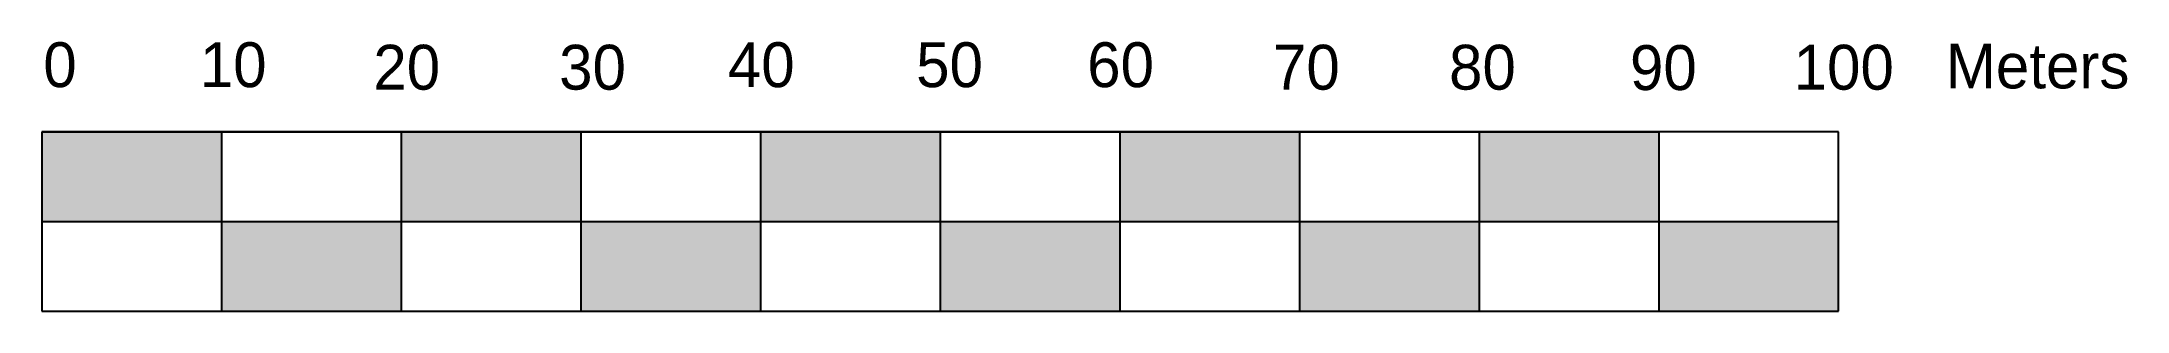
# Model space of a CAD drawing. Extents: x -165468 to -165352, y -434356 to -434341.
import ezdxf

# ---------------------------------------------------------------- set-up
doc = ezdxf.new("R2010")
doc.units = 0
doc.header["$MEASUREMENT"] = 0
doc.layers.get('0').update_dxf_attribs({"linetype": 'CONTINUOUS'})
doc.styles.add('rtw_iso', font='iso-rtw.shx')

msp = doc.modelspace()

# ---------------------------------------------------------------- hatches: boundary and pattern name
h = msp.add_hatch(color=256)
h.paths.add_polyline_path([(-165457.6, -434345.56), (-165467.6, -434345.56), (-165467.6, -434350.56), (-165457.6, -434350.56)])
h.paths.add_polyline_path([(-165447.6, -434355.56), (-165447.6, -434350.56), (-165457.6, -434350.56), (-165457.6, -434355.56)])
h.paths.add_polyline_path([(-165437.6, -434350.56), (-165437.6, -434345.56), (-165447.6, -434345.56), (-165447.6, -434350.56)])
h.paths.add_polyline_path([(-165427.6, -434355.56), (-165427.6, -434350.56), (-165437.6, -434350.56), (-165437.6, -434355.56)])
h.paths.add_polyline_path([(-165417.6, -434350.56), (-165417.6, -434345.56), (-165427.6, -434345.56), (-165427.6, -434350.56)])
h.paths.add_polyline_path([(-165407.6, -434355.56), (-165407.6, -434350.56), (-165417.6, -434350.56), (-165417.6, -434355.56)])
h.paths.add_polyline_path([(-165407.6, -434345.56), (-165407.6, -434350.56), (-165397.6, -434350.56), (-165397.6, -434345.56)])
h.paths.add_polyline_path([(-165387.6, -434355.56), (-165387.6, -434350.56), (-165397.6, -434350.56), (-165397.6, -434355.56)])
h.paths.add_polyline_path([(-165377.6, -434350.56), (-165377.6, -434345.56), (-165387.6, -434345.56), (-165387.6, -434350.56)])
h.paths.add_polyline_path([(-165377.6, -434350.56), (-165377.6, -434355.56), (-165367.6, -434355.56), (-165367.6, -434350.56)])

# ---------------------------------------------------------------- linework, layer by layer
for p, q in [((-165467.6, -434345.56), (-165467.6, -434355.56)), ((-165367.6, -434345.56), (-165467.6, -434345.56)), ((-165457.6, -434345.56), (-165457.6, -434355.56)), ((-165447.6, -434345.56), (-165447.6, -434355.56)), ((-165437.6, -434345.56), (-165437.6, -434355.56)), ((-165427.6, -434345.56), (-165427.6, -434355.56)), ((-165417.6, -434345.56), (-165417.6, -434355.56)), ((-165407.6, -434345.56), (-165407.6, -434355.56)), ((-165397.6, -434345.56), (-165397.6, -434355.56)), ((-165387.6, -434345.56), (-165387.6, -434355.56)), ((-165377.6, -434345.56), (-165377.6, -434355.56)), ((-165367.6, -434355.56), (-165367.6, -434345.56)), ((-165467.6, -434350.56), (-165367.6, -434350.56)), ((-165467.6, -434355.56), (-165367.6, -434355.56))]:
    msp.add_line(p, q)
msp.add_lwpolyline([(-165467.6, -434345.56), (-165377.6, -434345.56), (-165377.6, -434345.56)])

# ---------------------------------------------------------------- texts
at = {"style": 'rtw_iso'}
for s, p in [('0', (-165467.51, -434343.06)), ('10', (-165458.8, -434343.06)), ('20', (-165449.14, -434343.2)), ('30', (-165438.8, -434343.2)), ('40', (-165429.41, -434343.06)), ('50', (-165418.93, -434343.06)), ('60', (-165409.41, -434343.06)), ('70', (-165399.07, -434343.2)), ('80', (-165389.27, -434343.2)), ('90', (-165379.2, -434343.22)), ('100', (-165370.09, -434343.2)), ('Meters', (-165361.62, -434343.13))]:
    msp.add_text(s, height=2.5, dxfattribs=at).set_placement(p)

doc.saveas('drawing.dxf')
